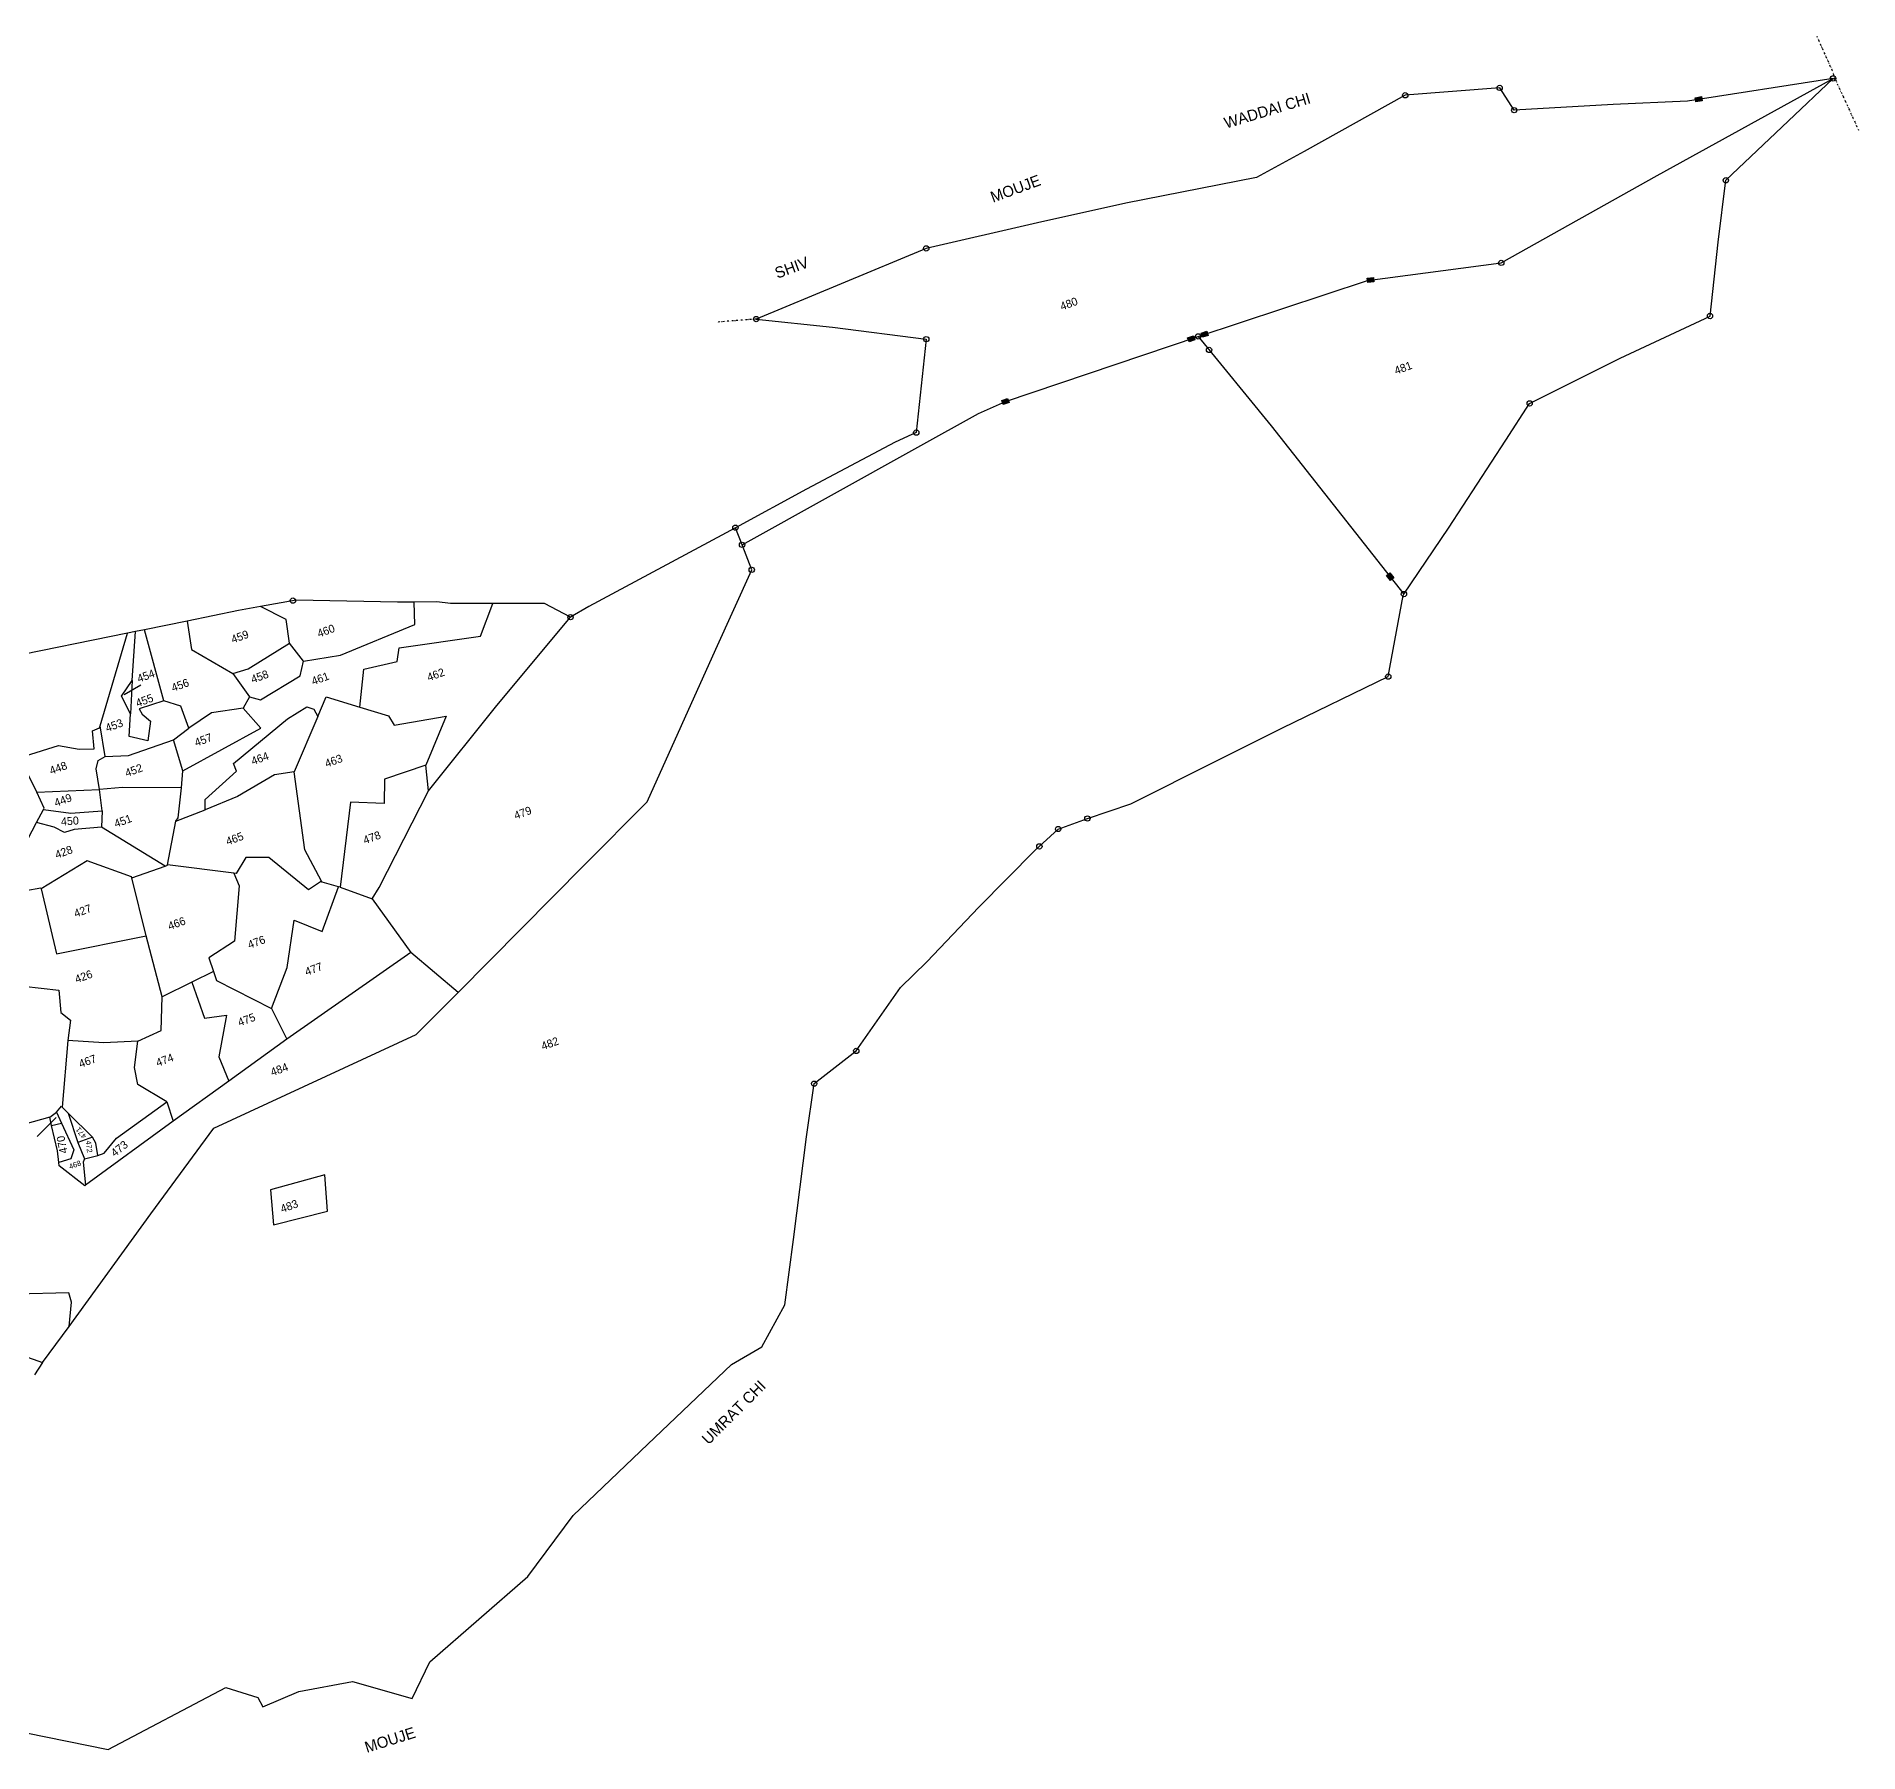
# Model space of a CAD drawing. Header units: metres. Extents: x 309869 to 314467, y 1921293 to 1923473.
# Drawn here: x 312887 to 314467, y 1921984 to 1923473 of the extents above; entities that cross this region are included whole.
import ezdxf

# ---------------------------------------------------------------- set-up
doc = ezdxf.new("R2010")
doc.units = ezdxf.units.M
doc.header["$LTSCALE"] = 0.3
doc.linetypes.add('DIVIDE', pattern=[1.25, 0.5, -0.25, 0, -0.25, 0, -0.25])
doc.layers.get('0').update_dxf_attribs({"linetype": 'CONTINUOUS'})
for name, color, linetype in [('POLY_PARCEL', 6, 'CONTINUOUS'), ('TEXT_MAPOUT', 7, 'CONTINUOUS'), ('TEXT_PARCEL', 7, 'CONTINUOUS'), ('V_BOUND_LINE', 7, 'CONTINUOUS'), ('V_DIVIDE_LINE', 7, 'DIVIDE')]:
    doc.layers.add(name, color=color, linetype=linetype)
doc.styles.add('TEXT_MAP', font='')
doc.styles.get('TEXT_MAP').set_extended_font_data('Kruti Dev 050')
doc.dimstyles.get("Standard").update_dxf_attribs({"dimtxt": 0.18, "dimasz": 0.18, "dimexe": 0.18, "dimexo": 0.0625, "dimgap": 0.09, "dimtad": 0, "dimtih": 1, "dimtoh": 1, "dimdec": 4, "dimzin": 0, "dimdsep": 46, "dimtxsty": 'Standard', "dimcen": 0.09, "dimadec": 0, "dimazin": 0, "dimtfac": 1, "dimtdec": 4, "dimtofl": 0, "dimtmove": 0, "dimatfit": 3, "dimfxl": 1, "dimtolj": 1, "dimtzin": 0, "dimarcsym": 0})

msp = doc.modelspace()

# ---------------------------------------------------------------- hatches: boundary and pattern name
for points in [[(314331.2, 1923417), (314330.6, 1923420.7), (314325.3, 1923419.8), (314325.9, 1923416.2)], [(314046.6, 1923260.2), (314046.2, 1923263.8), (314040.8, 1923263.1), (314041.3, 1923259.5)], [(313891.4, 1923209.8), (313890.2, 1923213.3), (313885.1, 1923211.6), (313886.3, 1923208.1)], [(313896.7, 1923215.5), (313897.9, 1923212), (313903, 1923213.6), (313901.8, 1923217.2)], [(313730.2, 1923155.3), (313729, 1923158.8), (313724, 1923157.1), (313725.1, 1923153.6)], [(314060.5, 1923007.6), (314057.6, 1923005.3), (314060.9, 1923001), (314063.8, 1923003.3)]]:
    msp.add_hatch(color=256).paths.add_polyline_path(points)

# ---------------------------------------------------------------- linework, layer by layer
for points in [[(314325.3, 1923419.8), (314330.6, 1923420.7), (314331.2, 1923417), (314325.9, 1923416.2)], [(314040.8, 1923263.1), (314046.2, 1923263.8), (314046.6, 1923260.2), (314041.3, 1923259.5)], [(313885.1, 1923211.6), (313890.2, 1923213.3), (313891.4, 1923209.8), (313886.3, 1923208.1)], [(313903, 1923213.6), (313897.9, 1923212), (313896.7, 1923215.5), (313901.8, 1923217.2)], [(313724, 1923157.1), (313729, 1923158.8), (313730.2, 1923155.3), (313725.1, 1923153.6)], [(314060.9, 1923001), (314057.6, 1923005.3), (314060.5, 1923007.6), (314063.8, 1923003.3)]]:
    msp.add_lwpolyline(points, close=True)
for centre in [(314155.7, 1923428.3), (314444.8, 1923436.5), (314073.8, 1923421.9), (314168.3, 1923409), (314351.8, 1923348.2), (313658.4, 1923289.1), (314157.1, 1923276.5), (313510.9, 1923227.8), (314338.1, 1923230.4), (313658.4, 1923210.3), (313894.2, 1923212.7), (313903.7, 1923201), (314181.7, 1923154.6), (313649.8, 1923129.3), (313492.9, 1923046.8), (313498.7, 1923031.9), (313507.1, 1923010.2), (313109.2, 1922983.5), (314072.7, 1922989.2), (313349.9, 1922969.2), (314059.1, 1922917.6), (313798.2, 1922794.5), (313772.8, 1922785.4), (313756.5, 1922770.3), (313597.7, 1922592.9), (313561.2, 1922564.5)]:
    msp.add_circle(centre, 2.3)
at = {"layer": 'POLY_PARCEL'}
for p, q in [((314292.2, 1923352.3), (314444.8, 1923436.5)), ((314157.1, 1923276.5), (314292.2, 1923352.3)), ((314041, 1923261.3), (314157.1, 1923276.5)), ((313894.2, 1923212.7), (314041, 1923261.3)), ((313727.1, 1923156.2), (313894.2, 1923212.7)), ((313894.2, 1923212.7), (313957.4, 1923135.2)), ((313651, 1923116.7), (313703.6, 1923145.8)), ((313703.6, 1923145.8), (313727.1, 1923156.2)), ((313957.4, 1923135.2), (314072.7, 1922989.2)), ((313498.7, 1923031.9), (313651, 1923116.7)), ((313498.7, 1923031.9), (313492.9, 1923046.8)), ((313507.1, 1923010.2), (313498.7, 1923031.9)), ((313475.9, 1922941.4), (313507.1, 1923010.2)), ((313103.4, 1922967), (313081.2, 1922978.4)), ((313215, 1922962.7), (313214.3, 1922982.2)), ((313271.9, 1922952.7), (313282.7, 1922981.1)), ((312942, 1922874.8), (312965.6, 1922955.2)), ((312969.9, 1922914.2), (312972.8, 1922956.7)), ((312997.3, 1922896.6), (312980.6, 1922958.3)), ((313017.6, 1922965.8), (313021.1, 1922941.1)), ((313106.2, 1922946.7), (313103.4, 1922967)), ((313150.5, 1922936.2), (313215, 1922962.7)), ((313286.1, 1922892.4), (313349.9, 1922969.2)), ((313021.1, 1922941.1), (313057.1, 1922920.3)), ((313070.4, 1922924.4), (313106.2, 1922946.7)), ((313118.3, 1922930.9), (313106.2, 1922946.7)), ((313199.6, 1922930.8), (313201.4, 1922942.7)), ((313201.4, 1922942.7), (313271.9, 1922952.7)), ((313416.4, 1922808.9), (313475.9, 1922941.4)), ((313057.1, 1922920.3), (313070.4, 1922924.4)), ((313115.6, 1922918.2), (313118.3, 1922930.9)), ((313118.3, 1922930.9), (313150.5, 1922936.2)), ((313167.2, 1922891.1), (313170.7, 1922924.2)), ((313170.7, 1922924.2), (313199.6, 1922930.8)), ((312960.5, 1922900.6), (312969.9, 1922914.2)), ((312969.9, 1922914.2), (312968.4, 1922885.2)), ((313057.1, 1922920.3), (313071.4, 1922900)), ((313081.1, 1922897.4), (313115.6, 1922918.2)), ((312968.4, 1922885.2), (312960.5, 1922900.6)), ((312997.3, 1922896.6), (312975.8, 1922889.6)), ((313012.1, 1922891.9), (312997.3, 1922896.6)), ((313018.9, 1922873), (313012.1, 1922891.9)), ((313071.4, 1922900), (313066, 1922890.2)), ((313071.4, 1922900), (313081.1, 1922897.4)), ((313104.4, 1922881.1), (313121.4, 1922891.3)), ((313121.4, 1922891.3), (313127.4, 1922889.4)), ((313130.8, 1922883.1), (313138.1, 1922900.2)), ((313138.1, 1922900.2), (313167.2, 1922891.1)), ((313167.2, 1922891.1), (313192, 1922883.5)), ((313226.7, 1922818.6), (313286.1, 1922892.4)), ((312941.5, 1922873.1), (312942, 1922874.8)), ((312946.4, 1922848.3), (312942, 1922874.8)), ((312967.2, 1922865.6), (312968.4, 1922885.2)), ((312975.8, 1922889.6), (312978.4, 1922884.9)), ((312978.4, 1922884.9), (312985.7, 1922879)), ((312985.7, 1922879), (312983.5, 1922861.8)), ((313038.6, 1922886.3), (313018.9, 1922873)), ((313066, 1922890.2), (313038.6, 1922886.3)), ((313057.8, 1922842.1), (313104.4, 1922881.1)), ((313081.4, 1922873), (313066, 1922890.2)), ((313130.8, 1922883.1), (313110.2, 1922834.9)), ((313127.4, 1922889.4), (313130.8, 1922883.1)), ((313192, 1922883.5), (313197.1, 1922875.5)), ((313197.1, 1922875.5), (313242.1, 1922883.3)), ((313242.1, 1922883.3), (313224.6, 1922840.9)), ((312935.3, 1922870.7), (312941.5, 1922873.1)), ((312936.8, 1922855), (312935.3, 1922870.7)), ((312966.5, 1922849.2), (313005.7, 1922862.8)), ((312983.5, 1922861.8), (312967.2, 1922865.6)), ((313005.7, 1922862.8), (313018.9, 1922873)), ((313013.8, 1922835.9), (313005.7, 1922862.8)), ((313013.8, 1922835.9), (313081.4, 1922873)), ((312877.3, 1922849), (312906, 1922857.8)), ((312906, 1922857.8), (312923.7, 1922854.6)), ((312923.7, 1922854.6), (312936.8, 1922855)), ((312938.6, 1922837.7), (312940.2, 1922844.7)), ((312940.2, 1922844.7), (312946.4, 1922848.3)), ((312946.4, 1922848.3), (312966.5, 1922849.2)), ((312887, 1922817.3), (312879.1, 1922833.8)), ((312941.4, 1922819.8), (312938.6, 1922837.7)), ((313012.6, 1922821), (313013.8, 1922835.9)), ((313033.1, 1922811.1), (313060.3, 1922835.7)), ((313060.3, 1922835.7), (313057.8, 1922842.1)), ((313093.2, 1922832.4), (313061.2, 1922813.6)), ((313110.2, 1922834.9), (313093.2, 1922832.4)), ((313119.6, 1922767.4), (313110.2, 1922834.9)), ((313188.5, 1922828.6), (313188.4, 1922807.6)), ((313224.6, 1922840.9), (313188.5, 1922828.6)), ((313226.7, 1922818.6), (313224.6, 1922840.9)), ((312887, 1922817.3), (312941.4, 1922819.8)), ((312893.6, 1922803.6), (312887, 1922817.3)), ((312961.3, 1922821.5), (312941.4, 1922819.8)), ((312943.9, 1922801.2), (312941.4, 1922819.8)), ((313012.6, 1922821), (312961.3, 1922821.5)), ((313009.7, 1922795.1), (313012.6, 1922821)), ((313061.2, 1922813.6), (313033.2, 1922801.9)), ((313184, 1922734.6), (313226.7, 1922818.6)), ((312886.9, 1922790.9), (312892.9, 1922802.2)), ((312892.9, 1922802.2), (312893.6, 1922803.6)), ((312892.9, 1922802.2), (312916.6, 1922799)), ((312916.6, 1922799), (312943.9, 1922801.2)), ((312943.9, 1922801.2), (312943.3, 1922786.9)), ((313007.8, 1922792.3), (313033.2, 1922801.9)), ((313033.2, 1922801.9), (313033.1, 1922811.1)), ((313159.2, 1922808.8), (313150.3, 1922734.9)), ((313188.4, 1922807.6), (313159.2, 1922808.8)), ((313361.7, 1922753.9), (313416.4, 1922808.9)), ((312875.5, 1922769.4), (312886.9, 1922790.9)), ((312902.1, 1922786.9), (312886.9, 1922790.9)), ((312911.2, 1922782.5), (312902.1, 1922786.9)), ((312919.6, 1922784.9), (312911.2, 1922782.5)), ((312943.3, 1922786.9), (312919.6, 1922784.9)), ((312998.4, 1922753.2), (312943.3, 1922786.9)), ((313000.4, 1922754.2), (313007.8, 1922792.3)), ((313007.8, 1922792.3), (313009.7, 1922795.1)), ((313134.1, 1922740.1), (313119.6, 1922767.4)), ((312930.7, 1922757.9), (312890.9, 1922733.4)), ((312969.3, 1922743.9), (312930.7, 1922757.9)), ((312969.5, 1922742.9), (312998.4, 1922753.2)), ((312998.4, 1922753.2), (313000.4, 1922753.9)), ((313057.9, 1922747), (313000.4, 1922754.2)), ((313000.4, 1922753.9), (313000.4, 1922754.2)), ((313068.4, 1922760.8), (313060, 1922746.7)), ((313088.4, 1922760.8), (313068.4, 1922760.8)), ((313122.8, 1922732.7), (313088.4, 1922760.8)), ((313252.6, 1922643.7), (313361.7, 1922753.9)), ((312877.5, 1922732), (312890.6, 1922734.4)), ((312890.6, 1922734.4), (312890.9, 1922733.4)), ((312890.9, 1922733.4), (312904.3, 1922677)), ((312969.5, 1922742.9), (312969.3, 1922743.9)), ((312981.8, 1922692.7), (312969.5, 1922742.9)), ((313057.9, 1922747), (313062.7, 1922736.2)), ((313060, 1922746.7), (313057.9, 1922747)), ((313062.7, 1922736.2), (313058.5, 1922688)), ((313134.1, 1922740.1), (313122.8, 1922732.7)), ((313134.5, 1922739.4), (313134.1, 1922740.1)), ((313148.7, 1922735.3), (313134.5, 1922739.4)), ((313134.5, 1922696.6), (313148.7, 1922735.3)), ((313150.3, 1922734.9), (313148.7, 1922735.3)), ((313150.3, 1922734.9), (313177.9, 1922724.7)), ((313177.9, 1922724.7), (313184, 1922734.6)), ((313177.9, 1922724.7), (313211.5, 1922678.3)), ((313104.1, 1922665.2), (313110.4, 1922706.2)), ((313110.4, 1922706.2), (313134.5, 1922696.6)), ((312904.3, 1922677), (312981.8, 1922692.7)), ((312995.7, 1922639.9), (312981.8, 1922692.7)), ((313058.5, 1922688), (313036.2, 1922673.7)), ((313036.2, 1922673.7), (313040.2, 1922661.7)), ((313211.5, 1922678.3), (313104, 1922603.1)), ((313252.6, 1922643.7), (313211.5, 1922678.3)), ((313040.2, 1922661.7), (313021.6, 1922652.6)), ((313040.2, 1922661.7), (313042.8, 1922654)), ((313042.8, 1922654), (313090.7, 1922629.8)), ((313090.7, 1922629.8), (313104.1, 1922665.2)), ((312875.6, 1922649.2), (312906.3, 1922645.6)), ((312906.3, 1922645.6), (312907.8, 1922626.1)), ((312995, 1922610.5), (312995.7, 1922639.9)), ((313021.6, 1922652.6), (312995.7, 1922639.9)), ((313021.6, 1922652.6), (313032.4, 1922621.4)), ((313216.1, 1922607), (313252.6, 1922643.7)), ((312907.8, 1922626.1), (312916.2, 1922619.7)), ((313032.4, 1922621.4), (313051.7, 1922624)), ((313051.7, 1922624), (313044.9, 1922587.7)), ((313090.7, 1922629.8), (313104, 1922603.1)), ((312916.2, 1922619.7), (312914, 1922602)), ((312974.6, 1922601.4), (312995, 1922610.5)), ((313040.7, 1922525.8), (313216.1, 1922607)), ((312914, 1922602), (312909.2, 1922544.1)), ((312945.2, 1922599.9), (312914, 1922602)), ((312974.6, 1922601.4), (312945.2, 1922599.9)), ((312971.9, 1922578.6), (312974.6, 1922601.4)), ((313104, 1922603.1), (313053.7, 1922566.6)), ((312974.8, 1922563.8), (312971.9, 1922578.6)), ((313044.9, 1922587.7), (313053.7, 1922566.6)), ((312999.8, 1922548.8), (312974.8, 1922563.8)), ((313053.7, 1922566.6), (313005.4, 1922532)), ((312904.1, 1922539.9), (312908.5, 1922544.9)), ((312908.5, 1922544.9), (312909.2, 1922544.1)), ((312909.2, 1922544.1), (312914.2, 1922538.8)), ((312956.3, 1922517.1), (312999.8, 1922548.8)), ((312999.8, 1922548.8), (313005.4, 1922532)), ((312898.3, 1922535.4), (312876.7, 1922529.4)), ((312898.3, 1922535.4), (312904.1, 1922539.9)), ((312899.9, 1922528.2), (312898.3, 1922535.4)), ((312899.9, 1922528.2), (312908.6, 1922530.1)), ((312905.1, 1922506.1), (312899.9, 1922528.2)), ((312904.1, 1922539.9), (312908.6, 1922530.1)), ((312908.6, 1922530.1), (312919.2, 1922507)), ((312914.2, 1922538.8), (312935.4, 1922518.1)), ((312914.2, 1922538.8), (312922.6, 1922513.5)), ((313005.4, 1922532), (312929.2, 1922476.3)), ((312935.4, 1922518.1), (312922.6, 1922513.5)), ((312922.6, 1922513.5), (312928.4, 1922499.4)), ((312938.3, 1922513), (312935.4, 1922518.1)), ((312940, 1922502.1), (312938.3, 1922513)), ((312945.5, 1922504.1), (312956.3, 1922517.1)), ((312986, 1922451.5), (313040.7, 1922525.8)), ((312906.1, 1922496), (312905.1, 1922506.1)), ((312916.6, 1922499.2), (312906.1, 1922496)), ((312906.4, 1922493.3), (312906.1, 1922496)), ((312919.2, 1922507), (312916.6, 1922499.2)), ((312928.4, 1922499.4), (312927.3, 1922496.4)), ((312927.3, 1922496.4), (312929.2, 1922476.3)), ((312928.4, 1922499.4), (312940, 1922502.1)), ((312940, 1922502.1), (312945.5, 1922504.1)), ((312928.7, 1922476), (312906.4, 1922493.3)), ((313136.8, 1922485.3), (313089.8, 1922472.3)), ((313139.1, 1922453.9), (313136.8, 1922485.3)), ((312929.2, 1922476.3), (312928.7, 1922476)), ((313089.8, 1922472.3), (313092.3, 1922442.1)), ((312915.2, 1922353.9), (312986, 1922451.5)), ((313092.3, 1922442.1), (313139.1, 1922453.9)), ((312914.9, 1922383), (312869.4, 1922381.8)), ((312917.1, 1922374.9), (312914.9, 1922383)), ((312915.2, 1922353.9), (312917.1, 1922374.9)), ((312892.1, 1922322.6), (312915.2, 1922353.9)), ((312862.1, 1922333.3), (312892.1, 1922322.6)), ((312892.1, 1922322.6), (312885, 1922312))]:
    msp.add_line(p, q, dxfattribs=at)
at = {"layer": 'V_BOUND_LINE'}
for p, q in [((314155.7, 1923428.3), (314073.8, 1923421.9)), ((314168.3, 1923409), (314155.7, 1923428.3)), ((314444.8, 1923436.5), (314318.5, 1923416.9)), ((314406, 1923399.3), (314444.8, 1923436.5)), ((314073.8, 1923421.9), (313986.2, 1923373)), ((314254, 1923413.9), (314168.3, 1923409)), ((314318.5, 1923416.9), (314254, 1923413.9)), ((314351.8, 1923348.2), (314406, 1923399.3)), ((313986.2, 1923373), (313944.7, 1923350.6)), ((313944.7, 1923350.6), (313831.6, 1923328.4)), ((314345.2, 1923294.6), (314351.8, 1923348.2)), ((313831.6, 1923328.4), (313754.9, 1923311.3)), ((313754.9, 1923311.3), (313658.4, 1923289.1)), ((313658.4, 1923289.1), (313510.9, 1923227.8)), ((314338.1, 1923230.4), (314345.2, 1923294.6)), ((313510.9, 1923227.8), (313577, 1923220.7)), ((314260.3, 1923193.8), (314338.1, 1923230.4)), ((313577, 1923220.7), (313658.4, 1923210.3)), ((313658.4, 1923210.3), (313649.8, 1923129.3)), ((314181.7, 1923154.6), (314260.3, 1923193.8)), ((314161, 1923122.8), (314181.7, 1923154.6)), ((313649.8, 1923129.3), (313631.6, 1923121)), ((313631.6, 1923121), (313554.6, 1923080.2)), ((314111.2, 1923046.5), (314161, 1923122.8)), ((313554.6, 1923080.2), (313492.9, 1923046.8)), ((313492.9, 1923046.8), (313365.9, 1922978.4)), ((314072.7, 1922989.2), (314111.2, 1923046.5)), ((314059.1, 1922917.6), (314071.9, 1922988.1)), ((314071.9, 1922988.1), (314072.7, 1922989.2)), ((313062, 1922974.9), (313017.6, 1922965.8)), ((313081.2, 1922978.4), (313062, 1922974.9)), ((313112, 1922984), (313081.2, 1922978.4)), ((313199.9, 1922982.1), (313112, 1922984)), ((313214.3, 1922982.2), (313199.9, 1922982.1)), ((313233.9, 1922982.5), (313214.3, 1922982.2)), ((313245.9, 1922981.1), (313233.9, 1922982.5)), ((313282.7, 1922981.1), (313245.9, 1922981.1)), ((313327.3, 1922981.1), (313282.7, 1922981.1)), ((313349.9, 1922969.2), (313327.3, 1922981.1)), ((313365.9, 1922978.4), (313349.9, 1922969.2)), ((312965.6, 1922955.2), (312860.9, 1922933.8)), ((312972.8, 1922956.7), (312965.6, 1922955.2)), ((312980.6, 1922958.3), (312972.8, 1922956.7)), ((313017.6, 1922965.8), (312980.6, 1922958.3)), ((313967.5, 1922873.1), (314059.1, 1922917.6)), ((313910, 1922844.4), (313967.5, 1922873.1)), ((313835.8, 1922807.2), (313910, 1922844.4)), ((313798.2, 1922794.5), (313835.8, 1922807.2)), ((313752.9, 1922767), (313772.8, 1922785.4)), ((313772.8, 1922785.4), (313798.2, 1922794.5)), ((313704.1, 1922717.5), (313752.9, 1922767)), ((313658.8, 1922670.3), (313704.1, 1922717.5)), ((313636.2, 1922647.9), (313658.8, 1922670.3)), ((313597.7, 1922592.9), (313636.2, 1922647.9)), ((313561.2, 1922564.5), (313597.7, 1922592.9)), ((313554.6, 1922518.3), (313561.2, 1922564.5)), ((313543.3, 1922429.2), (313554.6, 1922518.3)), ((313535.7, 1922372.7), (313543.3, 1922429.2)), ((313515.7, 1922336.3), (313535.7, 1922372.7)), ((313489.5, 1922321), (313515.7, 1922336.3)), ((313417.1, 1922251.9), (313489.5, 1922321)), ((313352.3, 1922189.8), (313417.1, 1922251.9)), ((313312.9, 1922137.1), (313352.3, 1922189.8)), ((313227.8, 1922062.9), (313312.9, 1922137.1)), ((313212.7, 1922031.2), (313227.8, 1922062.9)), ((312949, 1921987), (313050.9, 1922040.7)), ((313050.9, 1922040.7), (313078.7, 1922031.9)), ((313083, 1922023.8), (313114.2, 1922037.3)), ((313114.2, 1922037.3), (313160.9, 1922045.8)), ((313160.9, 1922045.8), (313212.7, 1922031.2)), ((313078.7, 1922031.9), (313083, 1922023.8)), ((312878, 1922001.3), (312949, 1921987))]:
    msp.add_line(p, q, dxfattribs=at)
at = {"layer": 'V_DIVIDE_LINE', "ltscale": 10}
for p, q in [((314444.3, 1923443.1), (314430.9, 1923472.9)), ((314446.8, 1923435.5), (314444.3, 1923443.1)), ((314444.8, 1923436.5), (314446.8, 1923435.5)), ((314446.8, 1923435.5), (314466.9, 1923391.7)), ((313510.9, 1923227.8), (313477.1, 1923225.1))]:
    msp.add_line(p, q, dxfattribs=at)

# ---------------------------------------------------------------- texts
at = {"layer": 'TEXT_MAPOUT'}
for s, rotation, p in [('WADDAI CHI', 16.7712, (313918.5, 1923392.9)), ('MOUJE', 20.2354, (313716.3, 1923328.6)), ('SHIV', 20.2354, (313529.3, 1923262.7)), ('UMRAT CHI ', 44.985, (313469.6, 1922250.7)), ('MOUJE', 17.4795, (313173.3, 1921983.9))]:
    msp.add_text(s, height=9.64, rotation=rotation, dxfattribs=at).set_placement(p)
at = {"layer": 'TEXT_PARCEL', "style": 'TEXT_MAP'}
for s, height, rotation, p in [('480', 6.94, 20.2354, (313776, 1923235.1)), ('481', 6.94, 20.2354, (314065.9, 1923179.5)), ('459', 6.94, 20.2354, (313057.1, 1922946.3)), ('460', 6.94, 20.2354, (313131.8, 1922951.4)), ('454', 6.94, 20.2354, (312975.6, 1922912.3)), ('458', 6.94, 20.2354, (313074.3, 1922911.7)), ('462', 6.94, 20.2354, (313227, 1922913.4)), ('456', 6.94, 20.2354, (313005.3, 1922904.3)), ('461', 6.94, 20.2354, (313126.8, 1922910)), ('455', 6.94, 20.2354, (312974.4, 1922891)), ('453', 6.94, 20.2354, (312948.1, 1922869.4)), ('457', 6.94, 20.2354, (313025.4, 1922856.8)), ('448', 6.94, 20.2354, (312899.6, 1922832.4)), ('464', 6.94, 20.2354, (313074.5, 1922840.7)), ('463', 6.94, 20.2354, (313138.4, 1922838.6)), ('452', 6.94, 20.2354, (312965.1, 1922830.4)), ('449', 6.94, 20.2354, (312903.7, 1922804.5)), ('450', 6.94, 4.3077, (312908.3, 1922788.3)), ('451', 6.94, 20.2354, (312955.7, 1922786.5)), ('479', 6.94, 20.2354, (313302.4, 1922793.5)), ('465', 6.94, 20.2354, (313052.6, 1922771.1)), ('478', 6.94, 20.2354, (313171.6, 1922772.1)), ('428', 6.94, 20.2354, (312904.4, 1922759.5)), ('427', 6.94, 20.2354, (312920.8, 1922708.5)), ('466', 6.94, 20.2354, (313002.3, 1922697.6)), ('476', 6.94, 20.2354, (313071.5, 1922681.4)), ('477', 6.94, 20.2354, (313121.1, 1922658)), ('426', 6.94, 20.2354, (312921.6, 1922651.5)), ('475', 6.94, 20.2354, (313062.9, 1922614.1)), ('474', 6.94, 20.2354, (312991.9, 1922579.1)), ('482', 6.94, 20.2354, (313326, 1922593.4)), ('467', 6.94, 20.2354, (312925, 1922578.1)), ('484', 6.94, 20.2354, (313091.3, 1922570.9)), ('471', 4.63, 128.2135, (312930.6, 1922519)), ('470', 6.94, 101.2113, (312913.9, 1922504.6)), ('472', 4.63, 277.234, (312929.4, 1922514.9)), ('473', 6.94, 38.151, (312954.7, 1922500.7)), ('468', 4.63, 20.2354, (312916, 1922490.1)), ('483', 6.94, 20.2354, (313099.9, 1922452.3))]:
    msp.add_text(s, height=height, rotation=rotation, dxfattribs=at).set_placement(p)

# ---------------------------------------------------------------- leaders
for points in [[(312977.2, 1922910.3), (312962.9, 1922901.8)], [(312887.4, 1922518.7), (312904, 1922535.1)]]:
    msp.add_leader(points, dimstyle='Standard', override={"dimtxt": 2.5, "dimasz": 2.5, "dimexe": 1.25, "dimexo": 0.625, "dimgap": 0.625, "dimtad": 1, "dimtih": 0, "dimtoh": 0, "dimzin": 8, "dimcen": 2.5, "dimtofl": 1})

doc.saveas('drawing.dxf')
